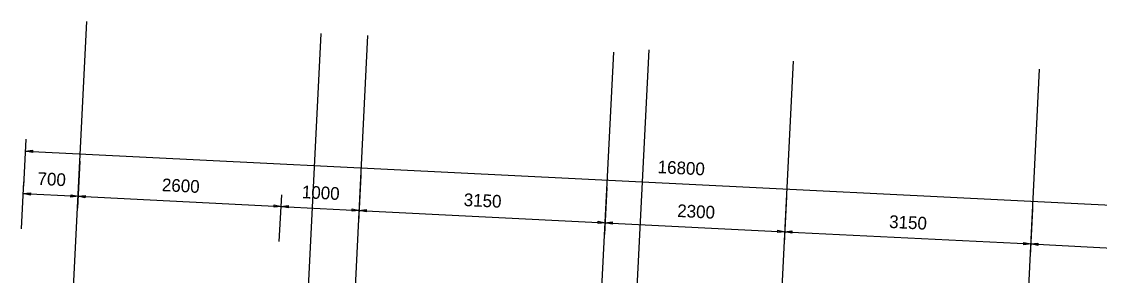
# Model space of a CAD drawing. Extents: x 549999 to 550212, y 1838161 to 1838467.
# Drawn here: x 550077.18 to 550090.97, y 1838322.78 to 1838326.04 of the extents above; entities that cross this region are included whole.
import ezdxf

# ---------------------------------------------------------------- set-up
doc = ezdxf.new("R2010")
doc.units = 0
for name, color, linetype in [('Level 18', 7, 'Continuous'), ('Level 20', 7, 'Continuous'), ('Level 39', 7, 'Continuous')]:
    doc.layers.add(name, color=color, linetype=linetype)

msp = doc.modelspace()

# ---------------------------------------------------------------- linework, layer by layer
at = {"layer": 'Level 18'}
for p, q in [((550077.365, 1838313.099), (550078.012, 1838326.036)), ((550080.362, 1838312.949), (550081.008, 1838325.886)), ((550080.961, 1838312.919), (550081.608, 1838325.857)), ((550084.556, 1838312.74), (550085.203, 1838325.677)), ((550089.55, 1838312.49), (550090.197, 1838325.427))]:
    msp.add_line(p, q, dxfattribs=at)
at = {"layer": 'Level 20'}
for p, q in [((550077.206, 1838323.933), (550077.236, 1838324.532)), ((550077.229, 1838324.382), (550094.008, 1838323.544)), ((550077.923, 1838324.252), (550077.893, 1838323.653)), ((550077.923, 1838324.252), (550077.893, 1838323.653)), ((550077.179, 1838323.389), (550077.209, 1838323.988)), ((550081.519, 1838324.073), (550081.489, 1838323.474)), ((550081.519, 1838324.073), (550081.489, 1838323.474)), ((550084.665, 1838323.915), (550084.635, 1838323.316)), ((550084.665, 1838323.915), (550084.635, 1838323.316)), ((550077.201, 1838323.838), (550077.901, 1838323.803)), ((550077.901, 1838323.803), (550080.497, 1838323.673)), ((550080.475, 1838323.224), (550080.505, 1838323.823)), ((550080.475, 1838323.224), (550080.505, 1838323.823)), ((550086.962, 1838323.801), (550086.932, 1838323.201)), ((550086.962, 1838323.801), (550086.932, 1838323.201)), ((550080.497, 1838323.673), (550081.496, 1838323.623)), ((550081.496, 1838323.623), (550084.642, 1838323.466)), ((550090.108, 1838323.643), (550090.078, 1838323.044)), ((550090.108, 1838323.643), (550090.078, 1838323.044)), ((550084.642, 1838323.466), (550086.939, 1838323.351)), ((550086.939, 1838323.351), (550090.085, 1838323.194)), ((550090.085, 1838323.194), (550093.981, 1838322.999))]:
    msp.add_line(p, q, dxfattribs=at)
for points in [[(550077.317, 1838324.363), (550077.229, 1838324.382), (550077.319, 1838324.393)], [(550077.29, 1838323.819), (550077.201, 1838323.838), (550077.291, 1838323.848)], [(550077.812, 1838323.822), (550077.901, 1838323.803), (550077.811, 1838323.793)], [(550077.989, 1838323.784), (550077.901, 1838323.803), (550077.991, 1838323.814)], [(550080.409, 1838323.693), (550080.497, 1838323.673), (550080.407, 1838323.663)], [(550080.586, 1838323.654), (550080.497, 1838323.673), (550080.587, 1838323.684)], [(550081.408, 1838323.643), (550081.496, 1838323.623), (550081.406, 1838323.613)], [(550081.585, 1838323.604), (550081.496, 1838323.623), (550081.586, 1838323.634)], [(550084.554, 1838323.485), (550084.642, 1838323.466), (550084.552, 1838323.456)], [(550084.731, 1838323.447), (550084.642, 1838323.466), (550084.732, 1838323.476)], [(550086.851, 1838323.371), (550086.939, 1838323.351), (550086.849, 1838323.341)], [(550087.028, 1838323.332), (550086.939, 1838323.351), (550087.029, 1838323.362)], [(550089.997, 1838323.213), (550090.085, 1838323.194), (550089.995, 1838323.184)], [(550090.174, 1838323.175), (550090.085, 1838323.194), (550090.175, 1838323.204)]]:
    msp.add_lwpolyline(points, close=True, dxfattribs=at)
at = {"layer": 'Level 39'}
for p, q in [((550084.566, 1838321.949), (550084.751, 1838325.645)), ((550086.863, 1838321.835), (550087.048, 1838325.53))]:
    msp.add_line(p, q, dxfattribs=at)

# ---------------------------------------------------------------- texts
at = {"layer": 'Level 20'}
for s, p in [('16800', (550085.31, 1838324.1)), ('700', (550077.38, 1838323.95)), ('2600', (550078.97, 1838323.87)), ('1000', (550080.76, 1838323.78)), ('3150', (550082.83, 1838323.68)), ('2300', (550085.56, 1838323.54)), ('3150', (550088.27, 1838323.4))]:
    msp.add_text(s, height=0.1622, rotation=357.138, dxfattribs=at).set_placement(p)

doc.saveas('drawing.dxf')
